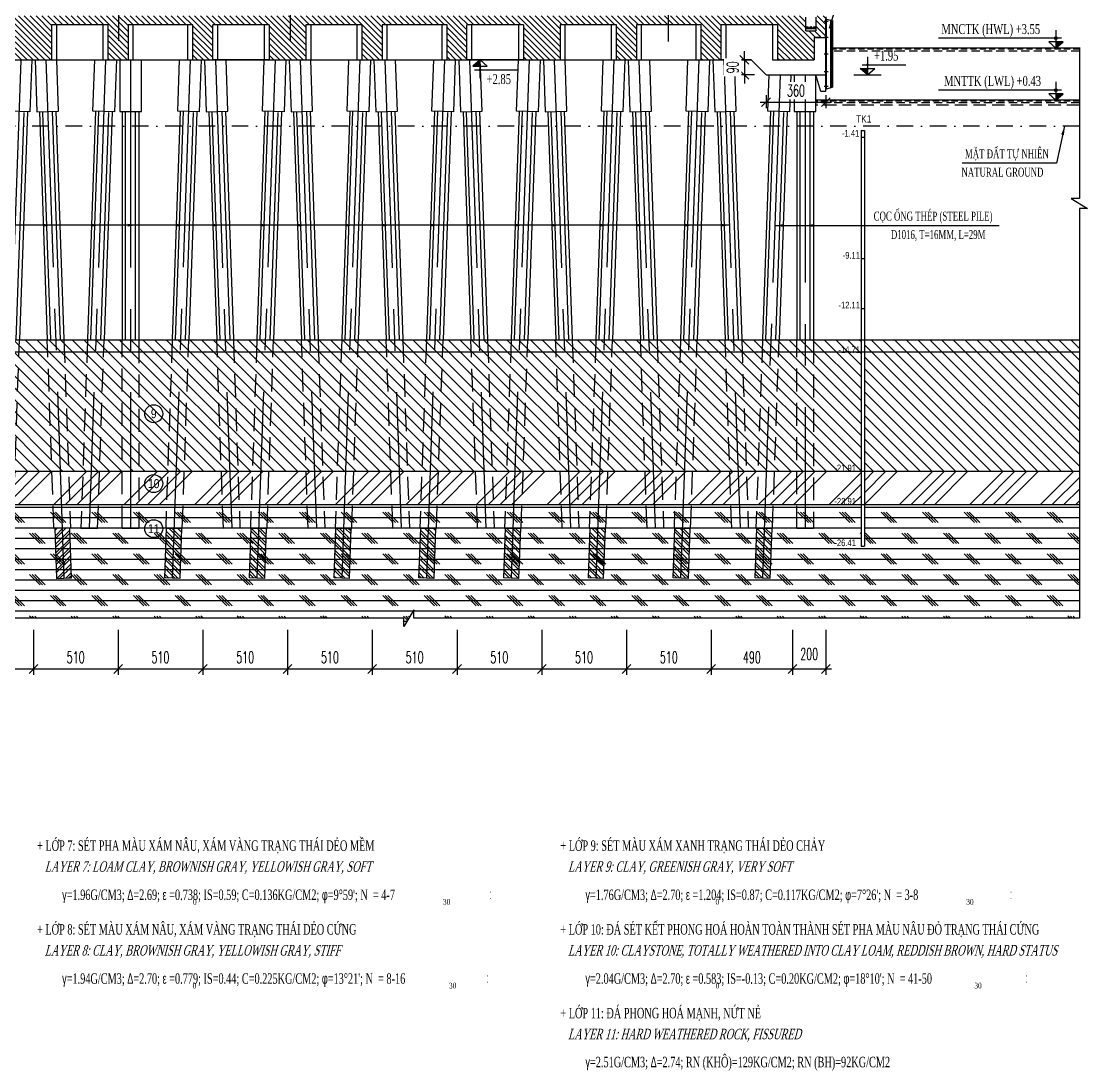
# Model space of a CAD drawing. Extents: x 9472 to 112692, y 46655 to 72187.
# Drawn here: x 86794 to 93213, y 46671 to 52986 of the extents above; entities that cross this region are included whole.
import ezdxf
from ezdxf.enums import TextEntityAlignment as Align

# ---------------------------------------------------------------- set-up
doc = ezdxf.new("R2010")
doc.units = 0
doc.header["$LTSCALE"] = 10
doc.header["$MEASUREMENT"] = 0
for name, pattern in [('CENTER', [2, 1.25, -0.25, 0.25, -0.25]), ('DASHDOT', [1, 0.5, -0.25, 0, -0.25]), ('HIDDEN', [0.375, 0.25, -0.125])]:
    doc.linetypes.add(name, pattern=pattern)
doc.layers.get('0').update_dxf_attribs({"color": 6, "linetype": 'CONTINUOUS'})
for name, color, linetype in [('COBAN', 3, 'CONTINUOUS'), ('Dem tau', 45, 'CONTINUOUS'), ('Dia chat', 8, 'CONTINUOUS'), ('Hatch', 8, 'CONTINUOUS'), ('Hatch coc', 8, 'CONTINUOUS'), ('KHUAT', 9, 'HIDDEN'), ('Khuat 151', 151, 'HIDDEN'), ('Khung', 1, 'CONTINUOUS'), ('Kich thuoc', 2, 'CONTINUOUS'), ('KT', 2, 'CONTINUOUS'), ('Lop dat', 171, 'CONTINUOUS'), ('Net tim', 6, 'CONTINUOUS'), ('Net vang', 8, 'CONTINUOUS'), ('Text', 4, 'CONTINUOUS'), ('Tim', 8, 'CENTER')]:
    doc.layers.add(name, color=color, linetype=linetype)
doc.styles.add('Kichthuoc', font='romans.shx', dxfattribs={"width": 0.6})
doc.styles.get("Standard").update_dxf_attribs({"font": 'vntimeh.shx', "width": 0.65})
doc.styles.add('Ten', font='Vharialn.ttf')
doc.linetypes.add('DAT_LINE', pattern='A,0.2,[2,g.shx,S=0.017,R=0,X=-0.017,Y=0],0.22', length=0.42)
doc.dimstyles.new('Dim 350', dxfattribs={"dimscale": 350, "dimtxt": 0.2, "dimasz": 0.15, "dimexe": 0.1, "dimexo": 0.2, "dimgap": 0.1, "dimtad": 1, "dimdec": 0, "dimlfac": -1, "dimzin": 0, "dimdsep": 46, "dimtxsty": 'Kichthuoc', "dimblk": 'OBLIQUE', "dimcen": 0.1, "dimdle": 0.1, "dimclrd": 2, "dimclre": 2, "dimclrt": 4, "dimadec": 0, "dimazin": 0, "dimtfac": 1, "dimtdec": 0, "dimtix": 1, "dimtmove": 2, "dimatfit": 3, "dimfxl": 1, "dimtfill": 1, "dimtolj": 1, "dimtzin": 0, "dimarcsym": 0})
doc.dimstyles.new('Le 350', dxfattribs={"dimscale": 350, "dimtxt": 0.2, "dimasz": 0.15, "dimexe": 0.1, "dimexo": 0.2, "dimgap": 0.1, "dimtad": 1, "dimdec": 0, "dimzin": 0, "dimdsep": 46, "dimtxsty": 'Kichthuoc', "dimblk": 'ARCHTICK', "dimcen": 0, "dimdle": 0.1, "dimclrd": 2, "dimclre": 2, "dimclrt": 256, "dimadec": 0, "dimazin": 0, "dimtfac": 1, "dimtdec": 0, "dimtix": 1, "dimtmove": 2, "dimatfit": 3, "dimfxl": 1, "dimtolj": 1, "dimtzin": 0, "dimarcsym": 0})

# ---------------------------------------------------------------- blocks, each defined once
blk = doc.blocks.new('_Oblique')
at = {"color": 0, "linetype": 'ByBlock', "lineweight": -2}
blk.add_line((-0.5, -0.5), (0.5, 0.5), dxfattribs=at)
blk = doc.blocks.new('*D165')
at = {"layer": 'Kich thuoc', "color": 2, "lineweight": -2}
for p, q in [((91436, 49324), (91436, 49053)), ((91636.3, 49324), (91636.3, 49053)), ((91671.3, 49088), (91401, 49088))]:
    blk.add_line(p, q, dxfattribs=at)
at = {"layer": 'Kich thuoc', "color": 4, "insert": (91536.2, 49178.5), "char_height": 70, "attachment_point": 5, "style": 'Kichthuoc', "bg_fill": 3, "box_fill_scale": 1.25, "bg_fill_color": 9, "bg_fill_true_color": 13158600, "bg_fill_transparency": 15075052}
blk.add_mtext('\\A1;200', dxfattribs=at)
at = {"layer": 'Kich thuoc', "color": 2, "lineweight": -2, "xscale": 52.5, "yscale": 52.5, "zscale": 52.5}
for p, rotation in [((91436, 49088), 179.9999999999986), ((91636.3, 49088), 359.9999999999986)]:
    blk.add_blockref('_Oblique', p, dxfattribs=dict(at, rotation=rotation))
blk = doc.blocks.new('_ArchTick')
at = {"color": 0, "linetype": 'ByBlock', "const_width": 0.15}
blk.add_lwpolyline([(-0.5, -0.5), (0.5, 0.5)], dxfattribs=at)
blk = doc.blocks.new('Coc 29m')
at = {"layer": 'Hatch coc'}
h = blk.add_hatch(dxfattribs=at)
h.set_pattern_fill('ANSI32', color=256, scale=100, angle=90, style=0)
h.set_pattern_definition([(135, (-871127.543, -137510.546), (-26.5165043, -26.5165043), []), (135, (-871127.543, -137492.87), (-26.5165043, -26.5165043), [])])
h.paths.add_polyline_path([(-173.7, -2896), (-218.6, -2894.4), (-229.1, -3194.2), (-184.1, -3195.8)])
h.paths.add_polyline_path([(-128.7, -2897.5), (-173.7, -2896), (-184.1, -3195.8), (-139.2, -3197.4)])
for p, q in [((-136, -385.7), (-184, -1757.8)), ((-36.1, -389.2), (-84, -1762.1)), ((36.1, -389.2), (84, -1762.1)), ((136, -385.7), (184, -1757.8))]:
    blk.add_line(p, q)
for points in [[(-10.2, -77.1), (-21.1, -389.8), (-151, -385.2), (-140.3, -77.1)], [(10.2, -77.1), (21.1, -389.8), (151, -385.2), (140.3, -77.1)], [(-128.7, -2897.5), (-139.2, -3197.4), (-229.1, -3194.2), (-218.6, -2894.4)]]:
    blk.add_lwpolyline(points)
at = {"linetype": 'HIDDEN', "ltscale": 55}
for points in [[(-184.1, -1762.1), (-223.6, -2894.2), (-123.7, -2897.7), (-84, -1762.1)], [(184.1, -1762.1), (223.6, -2894.2), (123.7, -2897.7), (84, -1762.1)]]:
    blk.add_lwpolyline(points, dxfattribs=at)
at = {"layer": 'Hatch coc'}
for p, q in [((-164.1, -1762.1), (-116.1, -386.4)), ((-104.1, -1762.1), (-56.2, -393.1)), ((104.1, -1762.1), (56.2, -393.1)), ((164.1, -1762.1), (116.1, -386.4))]:
    blk.add_line(p, q, dxfattribs=at)
at = {"layer": 'Tim', "ltscale": 100}
for p, q in [((-75.2, -75.4), (-184.1, -3195.8)), ((75.3, -78.8), (173.7, -2896))]:
    blk.add_line(p, q, dxfattribs=at)
blk = doc.blocks.new('Lamda 400H-3500L (mben)')
at = {"layer": 'Dem tau', "color": 0}
for p, q in [((0, 0), (0, 420)), ((3.7, 420), (0, 420)), ((3.7, 0), (3.7, 420)), ((3.7, 420), (40, 410)), ((30.1, 7.3), (30.1, 412.7)), ((33.2, 411.9), (33.2, 8.1)), ((40, 410), (40, 10)), ((3.7, 0), (0, 0)), ((3.7, 0), (40, 10))]:
    blk.add_line(p, q, dxfattribs=at)
for points in [[(3.7, 411), (2.7, 411), (2.7, 399), (3.7, 399)], [(3.7, 316), (2.7, 316), (2.7, 304), (3.7, 304)], [(3.7, 216), (2.7, 216), (2.7, 204), (3.7, 204)], [(3.7, 108.2), (2.7, 108.2), (2.7, 96.2), (3.7, 96.2)], [(3.7, 21), (2.7, 21), (2.7, 9), (3.7, 9)]]:
    blk.add_lwpolyline(points, dxfattribs=at)
at = {"layer": 'Tim', "color": 0, "ltscale": 10}
for p, q in [((13.7, 405), (-10, 405)), ((13.7, 310), (-10, 310)), ((13.7, 210), (-10, 210)), ((13.7, 102.2), (-10, 102.2)), ((13.7, 15), (-10, 15))]:
    blk.add_line(p, q, dxfattribs=at)
blk = doc.blocks.new('*D170')
at = {"color": 2, "lineweight": -2}
for p, q in [((90946.3, 49324), (90946.3, 49053)), ((91436, 49324), (91436, 49053)), ((91471, 49088), (90911.3, 49088))]:
    blk.add_line(p, q, dxfattribs=at)
at = {"color": 2, "lineweight": -2, "xscale": 52.5, "yscale": 52.5, "zscale": 52.5}
for p, rotation in [((90946.3, 49088), 179.9999999999986), ((91436, 49088), 359.9999999999986)]:
    blk.add_blockref('_Oblique', p, dxfattribs=dict(at, rotation=rotation))
at = {"color": 4, "insert": (91191.2, 49158), "char_height": 70, "attachment_point": 5, "style": 'Kichthuoc', "bg_fill": 3, "box_fill_scale": 1.25, "bg_fill_color": 9, "bg_fill_true_color": 13158600, "bg_fill_transparency": 11732736}
blk.add_mtext('\\A1;490', dxfattribs=at)
blk = doc.blocks.new('*D171')
at = {"color": 2, "lineweight": -2}
for p, q in [((90436.3, 49324), (90436.3, 49053)), ((90946.3, 49324), (90946.3, 49053)), ((90981.3, 49088), (90401.3, 49088))]:
    blk.add_line(p, q, dxfattribs=at)
at = {"color": 2, "lineweight": -2, "xscale": 52.5, "yscale": 52.5, "zscale": 52.5}
for p, rotation in [((90436.3, 49088), 179.9999999999986), ((90946.3, 49088), 359.9999999999986)]:
    blk.add_blockref('_Oblique', p, dxfattribs=dict(at, rotation=rotation))
at = {"color": 4, "insert": (90691.3, 49158), "char_height": 70, "attachment_point": 5, "style": 'Kichthuoc', "bg_fill": 3, "box_fill_scale": 1.25, "bg_fill_color": 9, "bg_fill_true_color": 13158600, "bg_fill_transparency": 11732736}
blk.add_mtext('\\A1;510', dxfattribs=at)
blk = doc.blocks.new('*D172')
at = {"color": 2, "lineweight": -2}
for p, q in [((89926.3, 49324), (89926.3, 49053)), ((90436.3, 49324), (90436.3, 49053)), ((90471.3, 49088), (89891.3, 49088))]:
    blk.add_line(p, q, dxfattribs=at)
at = {"color": 2, "lineweight": -2, "xscale": 52.5, "yscale": 52.5, "zscale": 52.5}
for p, rotation in [((89926.3, 49088), 179.9999999999986), ((90436.3, 49088), 359.9999999999986)]:
    blk.add_blockref('_Oblique', p, dxfattribs=dict(at, rotation=rotation))
at = {"color": 4, "insert": (90181.3, 49158), "char_height": 70, "attachment_point": 5, "style": 'Kichthuoc', "bg_fill": 3, "box_fill_scale": 1.25, "bg_fill_color": 9, "bg_fill_true_color": 13158600, "bg_fill_transparency": 11732736}
blk.add_mtext('\\A1;510', dxfattribs=at)
blk = doc.blocks.new('*D173')
at = {"color": 2, "lineweight": -2}
for p, q in [((89416.3, 49324), (89416.3, 49053)), ((89926.3, 49324), (89926.3, 49053)), ((89961.3, 49088), (89381.3, 49088))]:
    blk.add_line(p, q, dxfattribs=at)
at = {"color": 2, "lineweight": -2, "xscale": 52.5, "yscale": 52.5, "zscale": 52.5}
for p, rotation in [((89416.3, 49088), 179.9999999999986), ((89926.3, 49088), 359.9999999999986)]:
    blk.add_blockref('_Oblique', p, dxfattribs=dict(at, rotation=rotation))
at = {"color": 4, "insert": (89671.3, 49158), "char_height": 70, "attachment_point": 5, "style": 'Kichthuoc', "bg_fill": 3, "box_fill_scale": 1.25, "bg_fill_color": 9, "bg_fill_true_color": 13158600, "bg_fill_transparency": 11732736}
blk.add_mtext('\\A1;510', dxfattribs=at)
blk = doc.blocks.new('*D174')
at = {"color": 2, "lineweight": -2}
for p, q in [((88906.3, 49324), (88906.3, 49053)), ((89416.3, 49324), (89416.3, 49053)), ((89451.3, 49088), (88871.3, 49088))]:
    blk.add_line(p, q, dxfattribs=at)
at = {"color": 2, "lineweight": -2, "xscale": 52.5, "yscale": 52.5, "zscale": 52.5}
for p, rotation in [((88906.3, 49088), 179.9999999999986), ((89416.3, 49088), 359.9999999999986)]:
    blk.add_blockref('_Oblique', p, dxfattribs=dict(at, rotation=rotation))
at = {"color": 4, "insert": (89161.3, 49158), "char_height": 70, "attachment_point": 5, "style": 'Kichthuoc', "bg_fill": 3, "box_fill_scale": 1.25, "bg_fill_color": 9, "bg_fill_true_color": 13158600, "bg_fill_transparency": 5605632}
blk.add_mtext('\\A1;510', dxfattribs=at)
blk = doc.blocks.new('*D175')
at = {"color": 2, "lineweight": -2}
for p, q in [((88396.3, 49324), (88396.3, 49053)), ((88906.3, 49324), (88906.3, 49053)), ((88941.3, 49088), (88361.3, 49088))]:
    blk.add_line(p, q, dxfattribs=at)
at = {"color": 2, "lineweight": -2, "xscale": 52.5, "yscale": 52.5, "zscale": 52.5}
for p, rotation in [((88396.3, 49088), 179.9999999999986), ((88906.3, 49088), 359.9999999999986)]:
    blk.add_blockref('_Oblique', p, dxfattribs=dict(at, rotation=rotation))
at = {"color": 4, "insert": (88651.3, 49158), "char_height": 70, "attachment_point": 5, "style": 'Kichthuoc', "bg_fill": 3, "box_fill_scale": 1.25, "bg_fill_color": 9, "bg_fill_true_color": 13158600, "bg_fill_transparency": 11732736}
blk.add_mtext('\\A1;510', dxfattribs=at)
blk = doc.blocks.new('*D176')
at = {"color": 2, "lineweight": -2}
for p, q in [((87886.3, 49324), (87886.3, 49053)), ((88396.3, 49324), (88396.3, 49053)), ((88431.3, 49088), (87851.3, 49088))]:
    blk.add_line(p, q, dxfattribs=at)
at = {"color": 2, "lineweight": -2, "xscale": 52.5, "yscale": 52.5, "zscale": 52.5}
for p, rotation in [((87886.3, 49088), 179.9999999999986), ((88396.3, 49088), 359.9999999999986)]:
    blk.add_blockref('_Oblique', p, dxfattribs=dict(at, rotation=rotation))
at = {"color": 4, "insert": (88141.3, 49158), "char_height": 70, "attachment_point": 5, "style": 'Kichthuoc', "bg_fill": 3, "box_fill_scale": 1.25, "bg_fill_color": 9, "bg_fill_true_color": 13158600, "bg_fill_transparency": 5605100}
blk.add_mtext('\\A1;510', dxfattribs=at)
blk = doc.blocks.new('*D177')
at = {"color": 2, "lineweight": -2}
for p, q in [((87376.3, 49324), (87376.3, 49053)), ((87886.3, 49324), (87886.3, 49053)), ((87921.3, 49088), (87341.3, 49088))]:
    blk.add_line(p, q, dxfattribs=at)
at = {"color": 2, "lineweight": -2, "xscale": 52.5, "yscale": 52.5, "zscale": 52.5}
for p, rotation in [((87376.3, 49088), 179.9999999999986), ((87886.3, 49088), 359.9999999999986)]:
    blk.add_blockref('_Oblique', p, dxfattribs=dict(at, rotation=rotation))
at = {"color": 4, "insert": (87631.3, 49158), "char_height": 70, "attachment_point": 5, "style": 'Kichthuoc', "bg_fill": 3, "box_fill_scale": 1.25, "bg_fill_color": 9, "bg_fill_true_color": 13158600, "bg_fill_transparency": 637839}
blk.add_mtext('\\A1;510', dxfattribs=at)
blk = doc.blocks.new('*D178')
at = {"color": 2, "lineweight": -2}
for p, q in [((86866.3, 49324), (86866.3, 49053)), ((87376.3, 49324), (87376.3, 49053)), ((87411.3, 49088), (86831.3, 49088))]:
    blk.add_line(p, q, dxfattribs=at)
at = {"color": 2, "lineweight": -2, "xscale": 52.5, "yscale": 52.5, "zscale": 52.5}
for p, rotation in [((86866.3, 49088), 179.9999999999986), ((87376.3, 49088), 359.9999999999986)]:
    blk.add_blockref('_Oblique', p, dxfattribs=dict(at, rotation=rotation))
at = {"color": 4, "insert": (87121.3, 49158), "char_height": 70, "attachment_point": 5, "style": 'Kichthuoc', "bg_fill": 3, "box_fill_scale": 1.25, "bg_fill_color": 9, "bg_fill_true_color": 13158600, "bg_fill_transparency": 16676348}
blk.add_mtext('\\A1;510', dxfattribs=at)
blk = doc.blocks.new('*D179')
at = {"color": 2, "lineweight": -2}
for p, q in [((86356.3, 49324), (86356.3, 49053)), ((86866.3, 49324), (86866.3, 49053)), ((86901.3, 49088), (86321.3, 49088))]:
    blk.add_line(p, q, dxfattribs=at)
at = {"color": 2, "lineweight": -2, "xscale": 52.5, "yscale": 52.5, "zscale": 52.5}
for p, rotation in [((86356.3, 49088), 179.9999999999986), ((86866.3, 49088), 359.9999999999986)]:
    blk.add_blockref('_Oblique', p, dxfattribs=dict(at, rotation=rotation))
at = {"color": 4, "insert": (86611.3, 49158), "char_height": 70, "attachment_point": 5, "style": 'Kichthuoc', "bg_fill": 3, "box_fill_scale": 1.25, "bg_fill_color": 9, "bg_fill_true_color": 13158600, "bg_fill_transparency": 16676348}
blk.add_mtext('\\A1;510', dxfattribs=at)
blk = doc.blocks.new('*D185')
at = {"color": 2, "lineweight": -2}
for p, q in [((91276.3, 52540.7), (91276.3, 52463.4)), ((91636.3, 52540.7), (91636.3, 52463.4)), ((91241.3, 52498.4), (91671.3, 52498.4))]:
    blk.add_line(p, q, dxfattribs=at)
at = {"color": 2, "lineweight": -2, "xscale": 52.5, "yscale": 52.5, "zscale": 52.5, "rotation": 180}
blk.add_blockref('_Oblique', (91276.3, 52498.4), dxfattribs=at)
at = {"color": 2, "lineweight": -2, "xscale": 52.5, "yscale": 52.5, "zscale": 52.5}
blk.add_blockref('_Oblique', (91636.3, 52498.4), dxfattribs=at)
at = {"color": 4, "insert": (91456.3, 52568.4), "char_height": 70, "attachment_point": 5, "style": 'Kichthuoc', "bg_fill": 3, "box_fill_scale": 1.25, "bg_fill_color": 9, "bg_fill_true_color": 13158600, "bg_fill_transparency": 16676348}
blk.add_mtext('\\A1;360', dxfattribs=at)
blk = doc.blocks.new('*D205')
at = {"layer": 'Hatch', "color": 2, "lineweight": -2}
for p, q in [((91145.9, 52753.7), (91145.9, 52806.2)), ((91116.3, 52753.7), (91110.9, 52753.7)), ((91145.9, 52753.7), (91145.9, 52663.7)), ((91206.3, 52663.7), (91110.9, 52663.7)), ((91145.9, 52663.7), (91145.9, 52611.2))]:
    blk.add_line(p, q, dxfattribs=at)
at = {"layer": 'Hatch', "color": 2, "lineweight": -2, "xscale": 52.5, "yscale": 52.5, "zscale": 52.5}
for p, rotation in [((91145.9, 52753.7), 270), ((91145.9, 52663.7), 90)]:
    blk.add_blockref('_Oblique', p, dxfattribs=dict(at, rotation=rotation))
at = {"layer": 'Hatch', "color": 4, "insert": (91075.9, 52708.7), "char_height": 70, "attachment_point": 5, "rotation": 90, "style": 'Kichthuoc', "bg_fill": 3, "box_fill_scale": 1.25, "bg_fill_color": 9, "bg_fill_true_color": 13158600, "bg_fill_transparency": 4843824}
blk.add_mtext('\\A1;90', dxfattribs=at)

msp = doc.modelspace()

# ---------------------------------------------------------------- hatches: boundary and pattern name
at = {"layer": 'Dia chat'}
h = msp.add_hatch(dxfattribs=at)
h.set_pattern_fill('ANSI34', color=256, scale=400, style=0)
h.paths.add_polyline_path([(91848.2, 50277.7), (84136.3, 50277.7), (84136.3, 50077.7), (91848.2, 50077.7)])
h.paths.add_polyline_path([(93162.5, 50277.7), (91868.2, 50277.7), (91868.2, 50077.7), (93162.5, 50077.7)])
h.paths.add_polyline_path([(87542.6, 50162.3), (87639, 50162.3), (87639, 50245), (87542.6, 50245)], flags=24)
h.paths.add_polyline_path([(91677.5, 50066.8), (91827.9, 50066.8), (91827.9, 50128.1), (91677.5, 50128.1)], flags=9)
h.paths.add_polyline_path([(91677.5, 50266.8), (91827.9, 50266.8), (91827.9, 50328.1), (91677.5, 50328.1)], flags=9)
at = {"layer": 'Hatch'}
h = msp.add_hatch(dxfattribs=at)
h.set_pattern_fill('ANSI31', color=256, scale=400, angle=90, style=0)
h.paths.add_polyline_path([(91848.2, 51068.7), (84136.3, 51068.7), (84136.3, 50277.7), (91848.2, 50277.7)])
h = msp.add_hatch(dxfattribs=at)
h.set_pattern_fill('ANSI31', color=256, scale=400, angle=90, style=0)
h.paths.add_polyline_path([(93162.5, 51068.7), (91868.2, 51068.7), (91868.2, 50277.7), (93162.5, 50277.7)])
at = {"layer": 'Hatch coc'}
h = msp.add_hatch(dxfattribs=at)
h.set_pattern_fill('ANSI32', color=256, scale=100, angle=90, style=0)
h.set_pattern_definition([(135, (-779688.354, -84679.724), (-26.5165043, -26.5165043), []), (135, (-779688.354, -84662.046), (-26.5165043, -26.5165043), [])])
h.paths.add_polyline_path([(91265.5, 49934.9), (91220.5, 49936.4), (91210.1, 49636.6), (91255.1, 49635)])
h.paths.add_polyline_path([(91310.5, 49933.3), (91265.5, 49934.9), (91255.1, 49635), (91300, 49633.5)])
at = {"layer": 'Kich thuoc'}
h = msp.add_hatch(color=256, dxfattribs=at)
h.paths.add_polyline_path([(93021.4, 52861.9), (93065.1, 52861.9), (93021.4, 52823.7)])
h.paths.add_polyline_path([(93021.4, 52883.7), (93029.6, 52883.7, -0.414214), (93021.4, 52875.5)])
h.paths.add_polyline_path([(93021.4, 52891.9, -0.414214), (93029.6, 52883.7), (93021.4, 52883.7)])
h.paths.add_polyline_path([(93021.4, 52891.9), (93021.4, 52883.7), (93013.2, 52883.7, -0.414214)])
h.paths.add_polyline_path([(93013.2, 52883.7), (93021.4, 52883.7), (93021.4, 52875.5, -0.414214)])
h = msp.add_hatch(color=256, dxfattribs=at)
h.paths.add_polyline_path([(89555, 52715.5), (89511.4, 52715.5), (89555, 52753.7)])
h.paths.add_polyline_path([(89555, 52693.7), (89546.8, 52693.7, -0.414214), (89555, 52701.9)])
h.paths.add_polyline_path([(89555, 52685.5, -0.414214), (89546.8, 52693.7), (89555, 52693.7)])
h.paths.add_polyline_path([(89555, 52685.5), (89555, 52693.7), (89563.2, 52693.7, -0.414214)])
h.paths.add_polyline_path([(89563.2, 52693.7), (89555, 52693.7), (89555, 52701.9, -0.414214)])
h = msp.add_hatch(color=256, dxfattribs=at)
h.paths.add_polyline_path([(91887.2, 52701.9), (91843.6, 52701.9), (91887.2, 52663.7)])
h.paths.add_polyline_path([(91887.2, 52723.7), (91879, 52723.7, 0.414214), (91887.2, 52715.5)])
h.paths.add_polyline_path([(91887.2, 52731.9, 0.414214), (91879, 52723.7), (91887.2, 52723.7)])
h.paths.add_polyline_path([(91887.2, 52731.9), (91887.2, 52723.7), (91895.4, 52723.7, 0.414214)])
h.paths.add_polyline_path([(91895.4, 52723.7), (91887.2, 52723.7), (91887.2, 52715.5, 0.414214)])
h = msp.add_hatch(color=256, dxfattribs=at)
h.paths.add_polyline_path([(93021.4, 52549.9), (93065.1, 52549.9), (93021.4, 52511.7)])
h.paths.add_polyline_path([(93021.4, 52571.7), (93029.6, 52571.7, -0.414214), (93021.4, 52563.5)])
h.paths.add_polyline_path([(93021.4, 52579.9, -0.414214), (93029.6, 52571.7), (93021.4, 52571.7)])
h.paths.add_polyline_path([(93021.4, 52579.9), (93021.4, 52571.7), (93013.2, 52571.7, -0.414214)])
h.paths.add_polyline_path([(93013.2, 52571.7), (93021.4, 52571.7), (93021.4, 52563.5, -0.414214)])

# ---------------------------------------------------------------- linework, layer by layer
for p, q in [((86976.3, 52963.7), (86976.3, 52753.7)), ((87316.3, 52963.7), (86976.3, 52963.7)), ((87316.3, 52753.7), (87316.3, 52963.7)), ((87436.3, 52963.7), (87436.3, 52753.7)), ((87826.3, 52963.7), (87436.3, 52963.7)), ((87826.3, 52753.7), (87826.3, 52963.7)), ((87946.3, 52753.7), (87946.3, 52963.7)), ((88286.3, 52963.7), (87946.3, 52963.7)), ((88286.3, 52963.7), (88286.3, 52753.7)), ((88506.3, 52963.7), (88506.3, 52753.7)), ((88846.3, 52963.7), (88506.3, 52963.7)), ((88846.3, 52753.7), (88846.3, 52963.7)), ((88966.3, 52963.7), (88966.3, 52753.7)), ((89356.3, 52963.7), (88966.3, 52963.7)), ((89356.3, 52753.7), (89356.3, 52963.7)), ((89476.3, 52753.7), (89476.3, 52963.7)), ((89816.3, 52963.7), (89476.3, 52963.7)), ((89816.3, 52963.7), (89816.3, 52753.7)), ((90036.3, 52963.7), (90036.3, 52753.7)), ((90376.3, 52963.7), (90036.3, 52963.7)), ((90376.3, 52753.7), (90376.3, 52963.7)), ((90496.3, 52963.7), (90496.3, 52753.7)), ((90886.3, 52963.7), (90496.3, 52963.7)), ((90886.3, 52753.7), (90886.3, 52963.7)), ((91006.3, 52753.7), (91006.3, 52963.7)), ((91346.3, 52963.7), (91006.3, 52963.7)), ((91346.3, 52963.7), (91346.3, 52753.7)), ((91516.3, 52928.7), (91516.3, 53009.7)), ((91576.3, 53009.7), (91576.3, 52928.7)), ((91636.3, 53013.7), (91636.3, 52753.7)), ((91636.3, 52663.7), (91636.3, 52958.7)), ((91516.3, 52943.7), (91576.3, 52943.7)), ((91516.3, 52928.7), (91576.3, 52928.7)), ((91566.3, 52888.7), (91566.3, 52753.7)), ((91566.3, 52888.7), (91636.3, 52888.7)), ((84136.3, 52753.7), (91186.3, 52753.7)), ((86976.3, 52753.7), (87316.3, 52753.7)), ((87436.3, 52753.7), (87826.3, 52753.7)), ((88286.3, 52753.7), (87946.3, 52753.7)), ((88506.3, 52753.7), (88846.3, 52753.7)), ((88966.3, 52753.7), (89356.3, 52753.7)), ((89816.3, 52753.7), (89476.3, 52753.7)), ((90036.3, 52753.7), (90376.3, 52753.7)), ((90496.3, 52753.7), (90886.3, 52753.7)), ((90886.3, 52753.7), (91006.3, 52753.7)), ((91186.3, 52753.7), (91006.3, 52753.7)), ((91276.3, 52663.7), (91186.3, 52753.7)), ((91316.3, 52753.7), (91566.3, 52753.7)), ((91606.3, 52563.7), (91576.3, 52663.7)), ((91636.3, 52563.7), (91636.3, 52663.7)), ((91636.3, 52563.7), (91606.3, 52563.7)), ((87240.2, 52445.1), (87192.3, 51073)), ((87340.2, 52441.6), (87292.2, 51068.7)), ((87401.5, 52443.1), (87401.5, 51069.4)), ((87501.5, 52443.1), (87501.5, 51070.2)), ((91303.1, 52445.1), (91255.2, 51073)), ((91403.1, 52441.6), (91355.1, 51068.7)), ((91461.5, 52443.1), (91461.5, 51069.4)), ((91561.5, 52443.1), (91561.5, 51070.2))]:
    msp.add_line(p, q)
for points in [[(87366.1, 52753.7), (87355.2, 52441.1), (87225.2, 52445.6), (87236, 52753.7)], [(87386.5, 52756), (87386.5, 52443.1), (87516.5, 52443.1), (87516.5, 52751.4)], [(91276.3, 52663.7), (91636.3, 52663.7)], [(91425.9, 52663.7), (91418.1, 52441.1), (91288.2, 52445.6), (91295.8, 52663.7)], [(91446.5, 52663.7), (91446.5, 52443.1), (91576.5, 52443.1), (91576.5, 52663.7)], [(91310.5, 49933.3), (91300, 49633.5), (91210.1, 49636.6), (91220.5, 49936.4)]]:
    msp.add_lwpolyline(points)
at = {"linetype": 'HIDDEN', "ltscale": 55}
for points in [[(87192.2, 51068.7), (87152.6, 49936.6), (87252.6, 49933.1), (87292.2, 51068.7)], [(87501.5, 51065.9), (87501.5, 49933.1), (87401.5, 49933.1), (87401.5, 51069.4)], [(91255.1, 51068.7), (91215.6, 49936.6), (91315.5, 49933.1), (91355.1, 51068.7)], [(91561.5, 51065.9), (91561.5, 49933.1), (91461.5, 49933.1), (91461.5, 51069.4)]]:
    msp.add_lwpolyline(points, dxfattribs=at)
at = {"layer": 'COBAN'}
for p, q in [((91516.3, 52943.7), (91576.3, 52943.7)), ((91516.3, 52942.7), (91576.3, 52942.7))]:
    msp.add_line(p, q, dxfattribs=at)
at = {"layer": 'Dia chat'}
for p, q in [((91848.2, 52327.7), (91848.2, 49827.7)), ((91848.2, 52327.7), (91868.2, 52327.7)), ((91848.2, 52327.7), (91868.2, 52327.7)), ((91848.2, 52327.7), (91868.2, 52327.7)), ((91868.2, 52327.7), (91868.2, 49827.7)), ((91848.2, 52287.7), (91868.2, 52287.7)), ((91848.2, 51557.7), (91868.2, 51557.7)), ((91848.2, 51257.7), (91868.2, 51257.7)), ((84136.3, 50996.6), (93162.5, 50996.6)), ((91848.2, 50997.7), (91868.2, 50997.7)), ((84136.3, 50277.7), (93162.5, 50277.7)), ((91848.2, 50277.7), (91868.2, 50277.7)), ((84136.3, 50077.7), (93162.5, 50077.7)), ((91848.2, 50077.7), (91868.2, 50077.7)), ((91848.2, 49827.7), (91868.2, 49827.7))]:
    msp.add_line(p, q, dxfattribs=at)
at = {"layer": 'Dia chat', "color": 8, "linetype": 'DAT_LINE', "ltscale": 40}
msp.add_line((84132.2, 51068.7), (93162.5, 51068.7), dxfattribs=at)
at = {"layer": 'Hatch coc'}
for p, q in [((87006.3, 52963.7), (87006.3, 52753.7)), ((87286.3, 52753.7), (87286.3, 52963.7)), ((87466.3, 52753.7), (87466.3, 52963.7)), ((87796.3, 52753.7), (87796.3, 52963.7)), ((87976.3, 52753.7), (87976.3, 52963.7)), ((88256.3, 52963.7), (88256.3, 52753.7)), ((88536.3, 52963.7), (88536.3, 52753.7)), ((88816.3, 52753.7), (88816.3, 52963.7)), ((88996.3, 52753.7), (88996.3, 52963.7)), ((89326.3, 52753.7), (89326.3, 52963.7)), ((89506.3, 52753.7), (89506.3, 52963.7)), ((89786.3, 52963.7), (89786.3, 52753.7)), ((90066.3, 52963.7), (90066.3, 52753.7)), ((90346.3, 52753.7), (90346.3, 52963.7)), ((90526.3, 52753.7), (90526.3, 52963.7)), ((90856.3, 52753.7), (90856.3, 52963.7)), ((91036.3, 52753.7), (91036.3, 52963.7)), ((91316.3, 52963.7), (91316.3, 52753.7)), ((87212.2, 51068.7), (87260.2, 52444.4)), ((87481.5, 51066.6), (87481.5, 52443.1)), ((91275.1, 51068.7), (91323.1, 52444.4)), ((91541.5, 51066.6), (91541.5, 52443.1)), ((87272.2, 51068.7), (87320, 52437.8)), ((87421.5, 51068.7), (87421.5, 52438.6)), ((91335.1, 51068.7), (91382.9, 52437.8)), ((91481.5, 51068.7), (91481.5, 52438.6))]:
    msp.add_line(p, q, dxfattribs=at)
msp.add_lwpolyline([(93162.5, 52828.7), (93162.5, 51919.1), (93112.5, 51919.1), (93212.5, 51859.1), (93162.5, 51859.1), (93162.5, 49394)], dxfattribs=at)
at = {"layer": 'KHUAT', "linetype": 'HIDDEN'}
msp.add_line((91606.3, 52888.7), (91566.3, 52888.7), dxfattribs=at)
at = {"layer": 'Khuat 151', "color": 7, "ltscale": 15}
for p, q in [((93162.5, 52817.9), (91676.3, 52817.9)), ((93162.5, 52505.9), (91576.7, 52505.9))]:
    msp.add_line(p, q, dxfattribs=at)
at = {"layer": 'Khuat 151', "color": 7, "ltscale": 20}
for p, q in [((93162.5, 52806.3), (91676.3, 52806.3)), ((93162.5, 52494.3), (91577.1, 52494.3))]:
    msp.add_line(p, q, dxfattribs=at)
at = {"layer": 'Khuat 151', "color": 7, "ltscale": 30}
msp.add_line((93162.5, 52480.5), (91577.6, 52480.5), dxfattribs=at)
at = {"layer": 'Khung'}
msp.add_lwpolyline([(92812.3, 51068.7), (93043.4, 51068.7)], dxfattribs=at)
at = {"layer": 'Kich thuoc'}
for p, q in [((87381.6, 52867.7), (87381.6, 53283.5)), ((88413.3, 52867.7), (88413.3, 53283.5)), ((90689.8, 52863.9), (90689.8, 53294.7)), ((93021.4, 52932.8), (93021.4, 52823.7)), ((93054.1, 52883.7), (92313.9, 52883.7)), ((93021.4, 52823.7), (92977.8, 52861.9)), ((93065.1, 52861.9), (92977.8, 52861.9)), ((93021.4, 52823.7), (93065.1, 52861.9)), ((91887.2, 52772.8), (91887.2, 52663.7)), ((89473, 52753.7), (89637, 52753.7)), ((89555, 52753.7), (89511.4, 52715.5)), ((89511.4, 52715.5), (89598.6, 52715.5)), ((89555, 52644.6), (89555, 52753.7)), ((89555, 52753.7), (89598.6, 52715.5)), ((91887.2, 52663.7), (91843.6, 52701.9)), ((91843.6, 52701.9), (91930.8, 52701.9)), ((91854.5, 52723.7), (92117.9, 52723.7)), ((91887.2, 52663.7), (91930.8, 52701.9)), ((89522.3, 52693.7), (89785.7, 52693.7)), ((91805.2, 52663.7), (91969.2, 52663.7)), ((93054.1, 52571.7), (92313.9, 52571.7)), ((93021.4, 52620.8), (93021.4, 52511.7)), ((93065.1, 52549.9), (92977.8, 52549.9)), ((93021.4, 52511.7), (92977.8, 52549.9)), ((93021.4, 52511.7), (93065.1, 52549.9))]:
    msp.add_line(p, q, dxfattribs=at)
for centre, radius in [((93021.4, 52883.7), 8.18), ((93021.4, 52571.7), 8.18), ((87590.8, 50624.4), 54), ((87590.8, 50203.7), 54), ((87590.8, 49932.7), 54)]:
    msp.add_circle(centre, radius, dxfattribs=at)
at = {"layer": 'KT', "color": 3, "linetype": 'ByBlock', "lineweight": 20, "ltscale": 4}
for centre, radius in [((91524.5, 52948.1, 15.2), 3.23), ((91524.5, 52948.1, 15.2), 2.98), ((91546.5, 52948.1, 15.2), 3.23), ((91546.5, 52948.1, 15.2), 2.98), ((91568.1, 52948.1, 15.2), 3.23), ((91568.1, 52948.1, 15.2), 2.98)]:
    msp.add_circle(centre, radius, dxfattribs=at)
at = {"layer": 'Lop dat', "linetype": 'DASHDOT', "ltscale": 20}
msp.add_line((93162.5, 52354.7), (84136.3, 52354.7), dxfattribs=at)
at = {"layer": 'Net tim', "linetype": 'Continuous'}
for p, q in [((93162.5, 52823.7), (91676.3, 52823.7)), ((93162.5, 52511.7), (91576.5, 52511.7))]:
    msp.add_line(p, q, dxfattribs=at)
at = {"layer": 'Net vang'}
msp.add_lwpolyline([(93162.5, 49394), (89157.2, 49394), (89157.2, 49444), (89097.2, 49344), (89097.2, 49394), (84136.3, 49394)], dxfattribs=at)
at = {"layer": 'Text'}
for centre, radius in [((91524.3, 52949.4), 5.7), ((91546.3, 52949.4), 5.7), ((91568.3, 52949.4), 5.7), ((91524.3, 52949.4), 5.27), ((91546.3, 52949.4), 5.27), ((91568.3, 52949.4), 5.27)]:
    msp.add_circle(centre, radius, dxfattribs=at)
at = {"layer": 'Tim', "ltscale": 100}
for p, q in [((87301, 52753.7), (87202.6, 49934.9)), ((87451.5, 52753.7), (87451.5, 49933.1)), ((91360.8, 52663.7), (91255.1, 49635)), ((91511.5, 52663.7), (91511.5, 49933.1))]:
    msp.add_line(p, q, dxfattribs=at)

# ---------------------------------------------------------------- block references
at = {"xscale": -1, "rotation": 359.9999999999902}
msp.add_blockref('Coc 29m', (86866.3, 52830.8), dxfattribs=at)
for p in [(87886.3, 52830.8), (88396.3, 52830.8), (88906.3, 52830.8), (89416.3, 52830.8), (89926.3, 52830.8), (90436.3, 52830.8), (90946.3, 52830.8)]:
    msp.add_blockref('Coc 29m', p)
at = {"layer": 'Dem tau'}
msp.add_blockref('Lamda 400H-3500L (mben)', (91636.3, 52578.7), dxfattribs=at)

# ---------------------------------------------------------------- texts
at = {"layer": 'Text'}
for s, height, width, p in [('mnctk (hwl) +3.55', 60, 0.7, (92332.1, 52909.2)), ('mnttk (lwl) +0.43', 60, 0.7, (92348.1, 52597.2)), ('cäc èng thÐp (steel pile)', 54, 0.65, (91924.3, 51786.6)), ('d1016, t=16mm, l=29m', 54, 0.65, (92028, 51675.7))]:
    msp.add_text(s, height=height, rotation=360, dxfattribs=dict(at, width=width)).set_placement(p)
for s, height, width, p in [('+1.95', 60, 0.7, (91926.6, 52749.2)), ('+2.85', 60, 0.7, (89594.3, 52608.2)), ('+ líp 7: sÐt pha mµu x¸m n©u, x¸m vµng tr¹ng th¸i dÎo mÒm', 63, 0.65, (86888.2, 47994)), ('+ líp 9: sÐt mµu x¸m xanh tr¹ng th¸i dÎo ch¶y', 63, 0.65, (90038.2, 47994)), ('0', 34.7, 0.7, (87826.7, 47669.5)), ('30', 34.65, 0.7, (89331.7, 47669.5)), ('.', 34.7, 0.7, (89611, 47742.5)), ('.', 34.7, 0.7, (89611, 47705.7)), ('0', 34.7, 0.7, (90972.3, 47669.5)), ('30', 34.65, 0.7, (92481.6, 47669.5)), ('.', 34.7, 0.7, (92745.1, 47742.5)), ('.', 34.7, 0.7, (92745.1, 47705.7)), ('+ líp 8: sÐt mµu x¸m n©u, x¸m vµng tr¹ng th¸i dÎo cøng', 63, 0.65, (86888.2, 47490)), ('+ líp 10: ®¸ sÐt kÕt phong ho¸ hoµn toµn thµnh sÐt pha mµu n©u ®á tr¹ng th¸i cøng', 63, 0.65, (90038.2, 47490)), ('.', 34.7, 0.7, (89593.9, 47238.5)), ('.', 34.7, 0.7, (92838.4, 47238.5)), ('0', 34.7, 0.7, (87824.9, 47165.5)), ('30', 34.65, 0.7, (89368.1, 47165.5)), ('.', 34.7, 0.7, (89593.9, 47201.7)), ('0', 34.7, 0.7, (90973.4, 47165.5)), ('30', 34.65, 0.7, (92530.5, 47165.5)), ('.', 34.7, 0.7, (92838.4, 47201.7)), ('+ líp 11: ®¸ phong ho¸ m¹nh, nøt nÎ', 63, 0.65, (90038.2, 46986))]:
    msp.add_text(s, height=height, dxfattribs=dict(at, width=width)).set_placement(p)
at = {"layer": 'Text', "style": 'Ten'}
msp.add_text('TK1', height=44, rotation=360, dxfattribs=at).set_placement((91864.5, 52376.2), align=Align.CENTER)
for s, p in [('-1.41', (91733.6, 52292.1)), ('-9.11', (91737.9, 51557.7)), ('-12.11', (91712.4, 51257.7)), ('-14.71', (91712.4, 50989.7)), ('-21.91', (91687.7, 50277.7)), ('-23.91', (91687.7, 50077.7)), ('-26.41', (91687.7, 49827.7))]:
    msp.add_text(s, height=40, rotation=360, dxfattribs=at).set_placement(p)
at = {"layer": 'Text', "width": 0.65}
for s, p in [('mÆt ®Êt tù nhiªn', (92978.6, 52161.6)), ('natural ground', (92946, 52050.8))]:
    msp.add_text(s, height=54, rotation=360, dxfattribs=at).set_placement(p, align=Align.RIGHT)
at = {"layer": 'Text', "style": 'Ten'}
for s, p in [('9', (87590.8, 50624.4)), ('10', (87590.8, 50203.7)), ('11', (87590.8, 49932.7))]:
    msp.add_text(s, height=54, rotation=360, dxfattribs=at).set_placement(p, align=Align.MIDDLE)
at = {"layer": 'Text', "oblique": 15, "width": 0.65}
for s, p in [('   layer 7: loam clay, brownish gray, yellowish gray, soft', (86888.2, 47868)), ('   layer 9: clay, greenish gray, very soft', (90038.2, 47868)), ('   layer 8: clay, brownish gray, yellowish gray, stiff', (86888.2, 47364)), ('   layer 10: claystone, totally weathered into clay loam, reddish brown, hard status', (90038.2, 47364)), ('   layer 11: hard weathered rock, fissured', (90038.2, 46860))]:
    msp.add_text(s, height=63, dxfattribs=at).set_placement(p)
at = {"layer": 'Text', "char_height": 63, "width": 13860, "attachment_point": 7}
for s, insert in [("{\\Fgreeks.shx|c1;g}=1.96g/cm3; {\\Fgreeks.shx|c0;D}=2.69; {\\Fgreeks.shx|c1;e} =0.738; iS=0.59; C=0.136kg/cm2; {\\Fgreeks.shx|c1;f}=9°59'; n  = 4-7", (87039.4, 47679)), ("{\\Fgreeks.shx|c1;g}=1.76g/cm3; {\\Fgreeks.shx|c0;D}=2.70; {\\Fgreeks.shx|c1;e} =1.204; iS=0.87; C=0.117kg/cm2; {\\Fgreeks.shx|c1;f}=7°26'; n  = 3-8", (90189.4, 47679)), ("{\\Fgreeks.shx|c1;g}=1.94g/cm3; {\\Fgreeks.shx|c0;D}=2.70; {\\Fgreeks.shx|c1;e} =0.779; iS=0.44; C=0.225kg/cm2; {\\Fgreeks.shx|c1;f}=13°21'; n  = 8-16", (87039.4, 47175)), ("{\\Fgreeks.shx|c1;g}=2.04g/cm3; {\\Fgreeks.shx|c0;D}=2.70; {\\Fgreeks.shx|c1;e} =0.583; iS=-0.13; C=0.20kg/cm2; {\\Fgreeks.shx|c1;f}=18°10'; n  = 41-50", (90189.4, 47175)), ('{\\Fgreeks.shx|c1;g}=2.51g/cm3; {\\Fgreeks.shx|c0;D}=2.74; rN (KH¤)=129kg/cm2; rN (BH)=92kg/cm2', (90189.4, 46671))]:
    msp.add_mtext(s, dxfattribs=dict(at, insert=insert))

# ---------------------------------------------------------------- leaders
at = {"layer": 'Kich thuoc'}
for points in [[(91658.1, 52943.7), (91769.3, 53314.5), (92385.7, 53314.5)], [(93073, 52354.7), (93025.2, 52132), (92457.6, 52132)], [(86976.3, 51758.9), (85870.2, 51758.9)], [(87266.3, 51758.9), (86227.6, 51758.9)], [(87486.3, 51758.9), (86380.2, 51758.9)], [(87776.3, 51758.9), (86737.6, 51758.9)], [(87996.3, 51758.9), (86890.2, 51758.9)], [(88286.3, 51758.9), (87247.6, 51758.9)], [(88506.3, 51758.9), (87400.2, 51758.9)], [(88796.3, 51758.9), (87757.6, 51758.9)], [(89016.3, 51758.9), (87910.2, 51758.9)], [(89306.3, 51758.9), (88267.6, 51758.9)], [(89526.3, 51758.9), (88420.2, 51758.9)], [(89816.3, 51758.9), (88777.6, 51758.9)], [(90036.3, 51758.9), (88930.2, 51758.9)], [(90326.3, 51758.9), (89287.6, 51758.9)], [(90546.3, 51758.9), (89440.2, 51758.9)], [(90836.3, 51758.9), (89797.6, 51758.9)], [(91056.3, 51758.9), (89950.2, 51758.9)], [(91329.2, 51757), (92527.7, 51757)], [(91511.5, 51757), (92680.3, 51757)]]:
    msp.add_leader(points, dimstyle='Le 350', override={"dimtad": 0, "dimclrd": 256}, dxfattribs=at)

# ---------------------------------------------------------------- next in the draw order: dimensions: what is measured, and where the dimension line sits
dim = msp.add_linear_dim(base=(91636.3, 52498.4), p1=(91276.3, 52610.7), p2=(91636.3, 52610.7), dimstyle='Dim 350', override={"dimfxl": 0.25, "dimtfill": 1})
dim.commit()
dim.dimension.update_dxf_attribs({"geometry": '*D185', "text_midpoint": (91456.3, 52568.4)})
dim = msp.add_linear_dim(base=(91436, 49088), p1=(91636.3, 49394), p2=(91436, 49394), angle=180, dimstyle='Dim 350', dxfattribs=at)
dim.commit()
dim.dimension.update_dxf_attribs({"geometry": '*D165', "text_midpoint": (91536.2, 49178.5), "dimtype": 160})

# ---------------------------------------------------------------- next in the draw order: hatches: boundary and pattern name
at = {"layer": 'Hatch'}
h = msp.add_hatch(dxfattribs=at)
h.set_pattern_fill('CORK', color=256, scale=500, style=0)
h.set_pattern_definition([(0, (0, 0), (0, 62.5), []), (135, (31.25, -31.25), (-125, -125), [88.38835, -88.38835]), (135, (46.88, -31.25), (-125, -125), [88.38835, -88.38835]), (135, (62.5, -31.25), (-125, -125), [88.38835, -88.38835])])
h.paths.add_polyline_path([(93162.5, 50077.7), (91868.2, 50077.7), (91868.2, 49827.7), (91848.2, 49827.7), (91848.2, 50077.7), (84136.3, 50077.7), (84136.3, 49394), (89097.2, 49394), (89097.2, 49344), (89157.2, 49444), (89157.2, 49394), (93162.5, 49394)])
h.paths.add_polyline_path([(87542.8, 49892), (87638.7, 49892), (87638.7, 49973.4), (87542.8, 49973.4)], flags=24)
h.paths.add_polyline_path([(91677.5, 50066.8), (91827.9, 50066.8), (91827.9, 50128.1), (91677.5, 50128.1)], flags=9)
h.paths.add_polyline_path([(91677.5, 49816.8), (91827.9, 49816.8), (91827.9, 49878.1), (91677.5, 49878.1)], flags=24)

# ---------------------------------------------------------------- next in the draw order: dimensions: what is measured, and where the dimension line sits
dim = msp.add_linear_dim(base=(91145.9, 52663.7), p1=(91186.3, 52753.7), p2=(91276.3, 52663.7), angle=90, dimstyle='Dim 350', override={"dimfxl": 0.25, "dimtfill": 1}, dxfattribs=at)
dim.commit()
dim.dimension.update_dxf_attribs({"geometry": '*D205', "text_midpoint": (91075.9, 52708.7)})

# ---------------------------------------------------------------- next in the draw order: hatches: boundary and pattern name
h = msp.add_hatch(dxfattribs=at)
h.set_pattern_fill('ANSI31', color=256, scale=200, angle=90, style=0)
h.paths.add_polyline_path([(85446.3, 52963.7), (85786.3, 52963.7), (85786.3, 52753.7), (85906.3, 52753.7), (85906.3, 52963.7), (86296.3, 52963.7), (86296.3, 52753.7), (86416.3, 52753.7), (86416.3, 52963.7), (86756.3, 52963.7), (86756.3, 52753.7), (86976.3, 52753.7), (86976.3, 52963.7), (87316.3, 52963.7), (87316.3, 52753.7), (87436.3, 52753.7), (87436.3, 52963.7), (87826.3, 52963.7), (87826.3, 52753.7), (87946.3, 52753.7), (87946.3, 52963.7), (88286.3, 52963.7), (88286.3, 52753.7), (88506.3, 52753.7), (88506.3, 52963.7), (88846.3, 52963.7), (88846.3, 52753.7), (88966.3, 52753.7), (88966.3, 52963.7), (89356.3, 52963.7), (89356.3, 52753.7), (89476.3, 52753.7), (89476.3, 52963.7), (89816.3, 52963.7), (89816.3, 52753.7), (90036.3, 52753.7), (90036.3, 52963.7), (90376.3, 52963.7), (90376.3, 52753.7), (90496.3, 52753.7), (90496.3, 52963.7), (90689.8, 52963.7), (90689.8, 53018.7), (88933.8, 53018.7), (88888.8, 53018.7), (84136.3, 53018.7), (84136.3, 52963.7), (84256.3, 52963.7), (84256.3, 52753.7), (84376.3, 52753.7), (84376.3, 52963.7), (84496.3, 52963.7), (84766.3, 52963.7), (84766.3, 52753.7), (84886.3, 52753.7), (84886.3, 52963.7), (85226.3, 52963.7), (85226.3, 52753.7), (85446.3, 52753.7)])
h.paths.add_polyline_path([(91006.3, 52963.7), (91346.3, 52963.7), (91346.3, 52753.7), (91566.3, 52753.7), (91566.3, 52888.7), (91636.3, 52888.7), (91636.3, 52958.7), (91636.3, 53013.7), (91631.3, 53018.7), (91592.9, 53018.7), (91584.7, 53018.7), (91584.7, 53009.7), (91576.3, 53009.7), (91576.3, 52928.7), (91516.3, 52928.7), (91516.3, 53008.7), (91505.3, 53008.7), (91505.3, 53018.7), (90689.8, 53018.7), (90689.8, 52963.7), (90886.3, 52963.7), (90886.3, 52753.7), (91006.3, 52753.7)])

# ---------------------------------------------------------------- next in the draw order: dimensions: what is measured, and where the dimension line sits
dim = msp.add_linear_dim(base=(90946.3, 49088), p1=(91436, 49394), p2=(90946.3, 49394), angle=180, dimstyle='Dim 350', override={"dimfxl": 0.25, "dimtfill": 1})
dim.commit()
dim.dimension.update_dxf_attribs({"geometry": '*D170', "text_midpoint": (91191.2, 49158)})

# ---------------------------------------------------------------- next in the draw order: dimensions: what is measured, and where the dimension line sits
dim = msp.add_linear_dim(base=(90436.3, 49088), p1=(90946.3, 49394), p2=(90436.3, 49394), angle=180, dimstyle='Dim 350', override={"dimfxl": 0.25, "dimtfill": 1})
dim.commit()
dim.dimension.update_dxf_attribs({"geometry": '*D171', "text_midpoint": (90691.3, 49158)})

# ---------------------------------------------------------------- next in the draw order: dimensions: what is measured, and where the dimension line sits
dim = msp.add_linear_dim(base=(89926.3, 49088), p1=(90436.3, 49394), p2=(89926.3, 49394), angle=180, dimstyle='Dim 350', override={"dimfxl": 0.25, "dimtfill": 1})
dim.commit()
dim.dimension.update_dxf_attribs({"geometry": '*D172', "text_midpoint": (90181.3, 49158)})

# ---------------------------------------------------------------- next in the draw order: dimensions: what is measured, and where the dimension line sits
dim = msp.add_linear_dim(base=(89416.3, 49088), p1=(89926.3, 49394), p2=(89416.3, 49394), angle=180, dimstyle='Dim 350', override={"dimfxl": 0.25, "dimtfill": 1})
dim.commit()
dim.dimension.update_dxf_attribs({"geometry": '*D173', "text_midpoint": (89671.3, 49158)})

# ---------------------------------------------------------------- next in the draw order: dimensions: what is measured, and where the dimension line sits
dim = msp.add_linear_dim(base=(88906.3, 49088), p1=(89416.3, 49394), p2=(88906.3, 49394), angle=180, dimstyle='Dim 350', override={"dimfxl": 0.25, "dimtfill": 1})
dim.commit()
dim.dimension.update_dxf_attribs({"geometry": '*D174', "text_midpoint": (89161.3, 49158)})

# ---------------------------------------------------------------- next in the draw order: dimensions: what is measured, and where the dimension line sits
dim = msp.add_linear_dim(base=(88396.3, 49088), p1=(88906.3, 49394), p2=(88396.3, 49394), angle=180, dimstyle='Dim 350', override={"dimfxl": 0.25, "dimtfill": 1})
dim.commit()
dim.dimension.update_dxf_attribs({"geometry": '*D175', "text_midpoint": (88651.3, 49158)})

# ---------------------------------------------------------------- next in the draw order: dimensions: what is measured, and where the dimension line sits
dim = msp.add_linear_dim(base=(87886.3, 49088), p1=(88396.3, 49394), p2=(87886.3, 49394), angle=180, dimstyle='Dim 350', override={"dimfxl": 0.25, "dimtfill": 1})
dim.commit()
dim.dimension.update_dxf_attribs({"geometry": '*D176', "text_midpoint": (88141.3, 49158)})

# ---------------------------------------------------------------- next in the draw order: dimensions: what is measured, and where the dimension line sits
dim = msp.add_linear_dim(base=(87376.3, 49088), p1=(87886.3, 49394), p2=(87376.3, 49394), angle=180, dimstyle='Dim 350', override={"dimfxl": 0.25, "dimtfill": 1})
dim.commit()
dim.dimension.update_dxf_attribs({"geometry": '*D177', "text_midpoint": (87631.3, 49158)})

# ---------------------------------------------------------------- next in the draw order: dimensions: what is measured, and where the dimension line sits
dim = msp.add_linear_dim(base=(86866.3, 49088), p1=(87376.3, 49394), p2=(86866.3, 49394), angle=180, dimstyle='Dim 350', override={"dimfxl": 0.25, "dimtfill": 1})
dim.commit()
dim.dimension.update_dxf_attribs({"geometry": '*D178', "text_midpoint": (87121.3, 49158)})

# ---------------------------------------------------------------- next in the draw order: dimensions: what is measured, and where the dimension line sits
dim = msp.add_linear_dim(base=(86356.3, 49088), p1=(86866.3, 49394), p2=(86356.3, 49394), angle=180, dimstyle='Dim 350', override={"dimfxl": 0.25, "dimtfill": 1})
dim.commit()
dim.dimension.update_dxf_attribs({"geometry": '*D179', "text_midpoint": (86611.3, 49158)})

doc.saveas('drawing.dxf')
